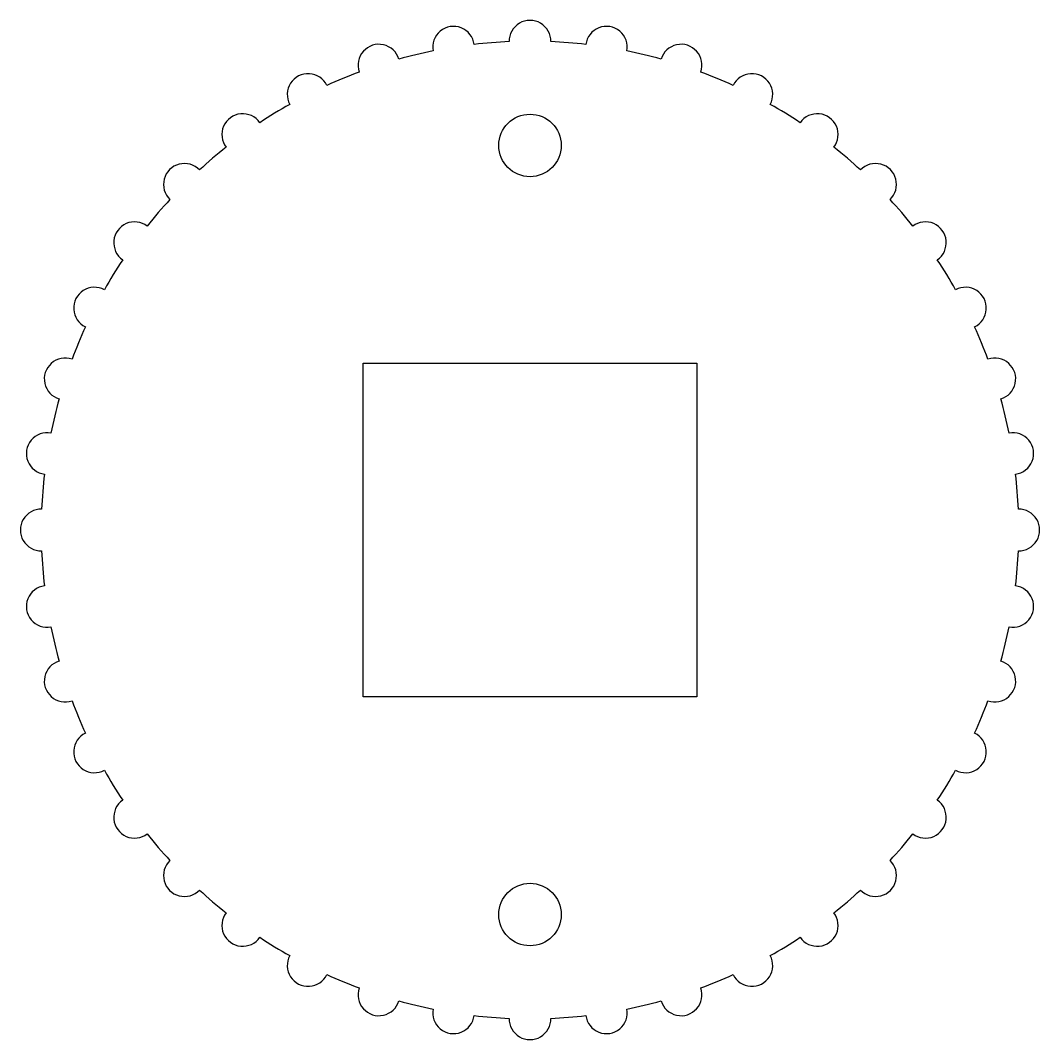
# Model space of a CAD drawing. Header units: millimetres. Extents: x -24.4 to 24.4, y -24.4 to 24.4.
import ezdxf

# ---------------------------------------------------------------- set-up
doc = ezdxf.new("R2010")
doc.units = ezdxf.units.MM

msp = doc.modelspace()

# ---------------------------------------------------------------- linework, layer by layer
msp.add_lwpolyline([(-8.191, 21.973, 0.017948), (-9.746, 21.329, 1.021554), (-11.527, 20.421, 0.017948), (-12.962, 19.542, 1.021554), (-14.58, 18.367, 0.017948), (-15.86, 17.274, 1.021554), (-17.274, 15.86, 0.017948), (-18.367, 14.58, 1.021554), (-19.542, 12.962, 0.017948), (-20.421, 11.527, 1.021554), (-21.329, 9.746, 0.017948), (-21.973, 8.191, 1.021554), (-22.591, 6.289, 0.017948), (-22.984, 4.653, 1.021554), (-23.297, 2.678, 0.017948), (-23.429, 1, 1.021554), (-23.429, -1, 0.017948), (-23.297, -2.678, 1.021554), (-22.984, -4.653, 0.017948), (-22.591, -6.289, 1.021554), (-21.973, -8.191, 0.017948), (-21.329, -9.746, 1.021554), (-20.421, -11.527, 0.017948), (-19.542, -12.962, 1.021554), (-18.367, -14.58, 0.017948), (-17.274, -15.86, 1.021554), (-15.86, -17.274, 0.017948), (-14.58, -18.367, 1.021554), (-12.962, -19.542, 0.017948), (-11.527, -20.421, 1.021554), (-9.746, -21.329, 0.017948), (-8.191, -21.973, 1.021554), (-6.289, -22.591, 0.017948), (-4.653, -22.984, 1.021554), (-2.678, -23.297, 0.017948), (-1, -23.429, 1.021554), (1, -23.429, 0.017948), (2.678, -23.297, 1.021554), (4.653, -22.984, 0.017948), (6.289, -22.591, 1.021554), (8.191, -21.973, 0.017948), (9.746, -21.329, 1.021554), (11.527, -20.421, 0.017948), (12.962, -19.542, 1.021554), (14.58, -18.367, 0.017948), (15.86, -17.274, 1.021554), (17.274, -15.86, 0.017948), (18.367, -14.58, 1.021554), (19.542, -12.962, 0.017948), (20.421, -11.527, 1.021554), (21.329, -9.746, 0.017948), (21.973, -8.191, 1.021554), (22.591, -6.289, 0.017948), (22.984, -4.653, 1.021554), (23.297, -2.678, 0.017948), (23.429, -1, 1.021554), (23.429, 1, 0.017948), (23.297, 2.678, 1.021554), (22.984, 4.653, 0.017948), (22.591, 6.289, 1.021554), (21.973, 8.191, 0.017948), (21.329, 9.746, 1.021554), (20.421, 11.527, 0.017948), (19.542, 12.962, 1.021554), (18.367, 14.58, 0.017948), (17.274, 15.86, 1.021554), (15.86, 17.274, 0.017948), (14.58, 18.367, 1.021554), (12.962, 19.542, 0.017948), (11.527, 20.421, 1.021554), (9.746, 21.329, 0.017948), (8.191, 21.973, 1.021554), (6.289, 22.591, 0.017948), (4.653, 22.984, 1.021554), (2.678, 23.297, 0.017948), (1, 23.429, 1.021554), (-1, 23.429, 0.017948), (-2.678, 23.297, 1.021554), (-4.653, 22.984, 0.017948), (-6.289, 22.591, 1.021554)], format="xyb", close=True)
msp.add_lwpolyline([(8, 8), (8, -8), (-8, -8), (-8, 8)], close=True)
for centre in [(0, 18.45), (0, -18.45)]:
    msp.add_circle(centre, 1.5)

doc.saveas('drawing.dxf')
